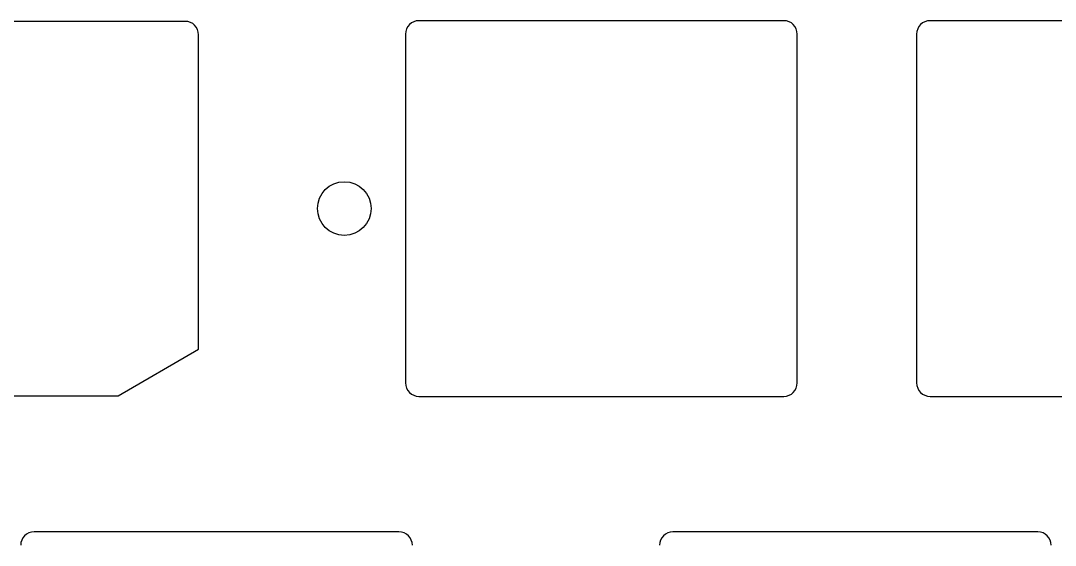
# Model space of a CAD drawing. Header units: millimetres. Extents: x -10 to 277, y -95 to 18.
# Drawn here: x 21.27 to 59.84, y -69.7 to -50.15 of the extents above; entities that cross this region are included whole.
import ezdxf

# ---------------------------------------------------------------- set-up
doc = ezdxf.new("R2010")
doc.units = ezdxf.units.MM
doc.header["$MEASUREMENT"] = 0
doc.layers.get('0').update_dxf_attribs({"linetype": 'CONTINUOUS'})
doc.layers.add('Edge.Cuts', color=53, linetype='CONTINUOUS')

msp = doc.modelspace()

# ---------------------------------------------------------------- linework, layer by layer
msp.add_lwpolyline([(-4.09375, -50.675), (-4.09375, -62.393), (-1.09375, -64.125), (24.90625, -64.125), (27.90625, -62.393), (27.90625, -50.675, 0.414213562), (27.40625, -50.175), (-3.59375, -50.175, 0.414212391)], format="xyb", close=True)
msp.add_circle((33.3375, -57.15), 1)
at = {"layer": 'Edge.Cuts', "linetype": 'Continuous'}
for p, q in [((49.721416, -50.15), (36.121416, -50.15)), ((68.771416, -50.15), (55.171416, -50.15)), ((35.621416, -50.65), (35.621416, -63.65)), ((50.221416, -63.65), (50.221416, -50.65)), ((54.671416, -50.65), (54.671416, -63.65)), ((36.121416, -64.15), (49.721416, -64.15)), ((55.171416, -64.15), (68.771416, -64.15)), ((35.375, -69.2), (21.775, -69.2)), ((59.1875, -69.2), (45.5875, -69.2))]:
    msp.add_line(p, q, dxfattribs=at)
at = {"layer": 'Edge.Cuts'}
for centre, radius, start, end in [((36.121416, -50.65), 0.5, 90, 180), ((49.721416, -50.65), 0.5, 0, 90), ((55.171416, -50.65), 0.5, 90, 180), ((36.121416, -63.65), 0.5, 180, 270), ((49.721416, -63.65), 0.5, 270, 0), ((55.171416, -63.65), 0.5, 180, 270), ((21.775022, -69.700041), 0.500022, 90.0025208, 179.9953019), ((35.375022, -69.700041), 0.500041, 0.0046985, 90.0025208), ((45.587522, -69.700041), 0.500022, 90.0025208, 179.9953019), ((59.187522, -69.700041), 0.500041, 0.0046985, 90.0025208)]:
    msp.add_arc(centre, radius, start, end, dxfattribs=at)

doc.saveas('drawing.dxf')
